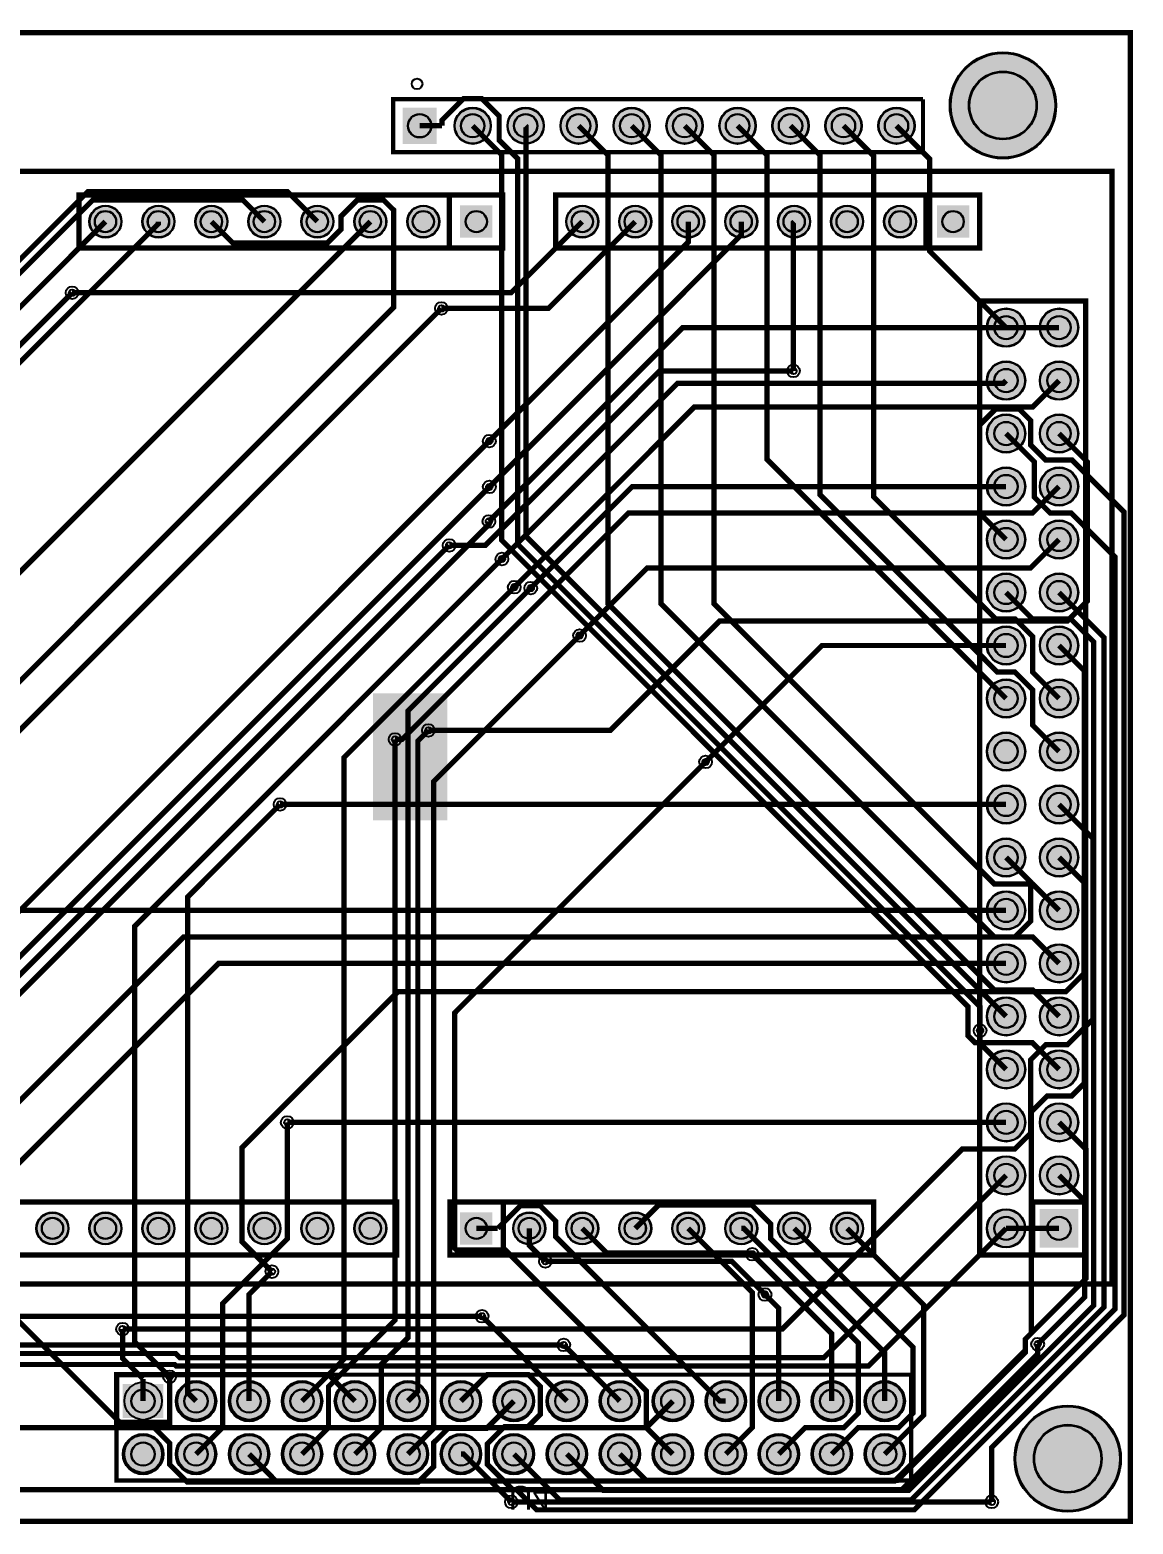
# Model space of a CAD drawing. Header units: millimetres. Extents: x 0 to 106, y 0 to 71.
# Drawn here: x 53.4 to 106.3, y -0.1 to 71.5 of the extents above; entities that cross this region are included whole.
import ezdxf

# ---------------------------------------------------------------- set-up
doc = ezdxf.new("R2010")
doc.units = ezdxf.units.MM
for name, color, linetype, true_color in [('BoardOutLine', 7, 'Continuous', 0xff00ff), ('BottomLayer', 7, 'Continuous', 0x0000ff), ('BottomSilkLayer', 7, 'Continuous', 0x66cc33), ('BottomSolderMaskLayer', 7, 'Continuous', 0xaa00ff), ('Hole', 7, 'Continuous', 0x222222), ('Multi-Layer', 7, 'Continuous', 0xc0c0c0), ('TopLayer', 7, 'Continuous', 0xff0000), ('TopSilkLayer', 7, 'Continuous', 0xffcc00), ('TopSolderMaskLayer', 7, 'Continuous', 0x800080)]:
    doc.layers.add(name, color=color, linetype=linetype, true_color=true_color)
doc.styles.get("Standard").update_dxf_attribs({"font": 'arial.ttf'})

msp = doc.modelspace()

# ---------------------------------------------------------------- hatches: boundary and pattern name
at = {"layer": 'BottomSolderMaskLayer'}
for points in [[(97.471, 67.88, 1), (102.572, 67.88, 1)], [(71.247, 67.779), (72.873, 67.779), (72.873, 66.028), (71.247, 66.028)], [(73.724, 66.904, 1), (75.475, 66.904, 1)], [(76.265, 66.904, 1), (78.015, 66.904, 1)], [(78.805, 66.904, 1), (80.555, 66.904, 1)], [(81.345, 66.904, 1), (83.095, 66.904, 1)], [(83.885, 66.904, 1), (85.635, 66.904, 1)], [(86.425, 66.904, 1), (88.175, 66.904, 1)], [(88.965, 66.904, 1), (90.715, 66.904, 1)], [(91.505, 66.904, 1), (93.255, 66.904, 1)], [(94.045, 66.904, 1), (95.795, 66.904, 1)], [(56.218, 62.31, 1), (57.769, 62.31, 1)], [(58.758, 62.31, 1), (60.309, 62.31, 1)], [(61.298, 62.31, 1), (62.849, 62.31, 1)], [(63.838, 62.31, 1), (65.389, 62.31, 1)], [(66.378, 62.31, 1), (67.929, 62.31, 1)], [(68.918, 62.31, 1), (70.469, 62.31, 1)], [(71.458, 62.31, 1), (73.009, 62.31, 1)], [(75.549, 61.534), (73.999, 61.534), (73.999, 63.085), (75.549, 63.085)], [(79.078, 62.31, 1), (80.629, 62.31, 1)], [(81.619, 62.31, 1), (83.169, 62.31, 1)], [(84.159, 62.31, 1), (85.709, 62.31, 1)], [(86.699, 62.31, 1), (88.249, 62.31, 1)], [(89.239, 62.31, 1), (90.789, 62.31, 1)], [(91.779, 62.31, 1), (93.329, 62.31, 1)], [(94.319, 62.31, 1), (95.869, 62.31, 1)], [(98.409, 61.534), (96.859, 61.534), (96.859, 63.085), (98.409, 63.085)], [(99.249, 57.23, 1), (101.099, 57.23, 1)], [(101.789, 57.23, 1), (103.639, 57.23, 1)], [(99.249, 54.69, 1), (101.099, 54.69, 1)], [(101.789, 54.69, 1), (103.639, 54.69, 1)], [(99.249, 52.15, 1), (101.099, 52.15, 1)], [(101.789, 52.15, 1), (103.639, 52.15, 1)], [(99.249, 49.61, 1), (101.099, 49.61, 1)], [(101.789, 49.61, 1), (103.639, 49.61, 1)], [(99.249, 47.07, 1), (101.099, 47.07, 1)], [(101.789, 47.07, 1), (103.639, 47.07, 1)], [(99.249, 44.53, 1), (101.099, 44.53, 1)], [(101.789, 44.53, 1), (103.639, 44.53, 1)], [(99.249, 41.99, 1), (101.099, 41.99, 1)], [(101.789, 41.99, 1), (103.639, 41.99, 1)], [(99.249, 39.45, 1), (101.099, 39.45, 1)], [(101.789, 39.45, 1), (103.639, 39.45, 1)], [(99.249, 36.91, 1), (101.099, 36.91, 1)], [(101.789, 36.91, 1), (103.639, 36.91, 1)], [(99.249, 34.37, 1), (101.099, 34.37, 1)], [(101.789, 34.37, 1), (103.639, 34.37, 1)], [(99.249, 31.83, 1), (101.099, 31.83, 1)], [(101.789, 31.83, 1), (103.639, 31.83, 1)], [(99.249, 29.29, 1), (101.099, 29.29, 1)], [(101.789, 29.29, 1), (103.639, 29.29, 1)], [(99.249, 26.75, 1), (101.099, 26.75, 1)], [(101.789, 26.75, 1), (103.639, 26.75, 1)], [(99.249, 24.21, 1), (101.099, 24.21, 1)], [(101.789, 24.21, 1), (103.639, 24.21, 1)], [(99.249, 21.67, 1), (101.099, 21.67, 1)], [(101.789, 21.67, 1), (103.639, 21.67, 1)], [(99.249, 19.13, 1), (101.099, 19.13, 1)], [(101.789, 19.13, 1), (103.639, 19.13, 1)], [(99.249, 16.59, 1), (101.099, 16.59, 1)], [(101.789, 16.59, 1), (103.639, 16.59, 1)], [(53.678, 14.05, 1), (55.229, 14.05, 1)], [(56.218, 14.05, 1), (57.769, 14.05, 1)], [(58.758, 14.05, 1), (60.309, 14.05, 1)], [(61.298, 14.05, 1), (62.849, 14.05, 1)], [(63.838, 14.05, 1), (65.389, 14.05, 1)], [(66.378, 14.05, 1), (67.929, 14.05, 1)], [(68.918, 14.05, 1), (70.469, 14.05, 1)], [(73.999, 14.825), (75.549, 14.825), (75.549, 13.274), (73.999, 13.274)], [(76.538, 14.05, 1), (78.089, 14.05, 1)], [(79.078, 14.05, 1), (80.629, 14.05, 1)], [(81.619, 14.05, 1), (83.169, 14.05, 1)], [(84.159, 14.05, 1), (85.709, 14.05, 1)], [(86.699, 14.05, 1), (88.249, 14.05, 1)], [(89.239, 14.05, 1), (90.789, 14.05, 1)], [(91.779, 14.05, 1), (93.329, 14.05, 1)], [(99.249, 14.05, 1), (101.099, 14.05, 1)], [(101.789, 13.124), (101.789, 14.975), (103.639, 14.975), (103.639, 13.124)], [(57.822, 4.956), (59.773, 4.956), (59.773, 6.582), (57.822, 6.582)], [(60.362, 5.769, 1), (62.313, 5.769, 1)], [(62.902, 5.769, 1), (64.853, 5.769, 1)], [(65.442, 5.769, 1), (67.393, 5.769, 1)], [(67.982, 5.769, 1), (69.933, 5.769, 1)], [(70.522, 5.769, 1), (72.473, 5.769, 1)], [(73.062, 5.769, 1), (75.013, 5.769, 1)], [(75.602, 5.769, 1), (77.553, 5.769, 1)], [(78.142, 5.769, 1), (80.093, 5.769, 1)], [(80.682, 5.769, 1), (82.633, 5.769, 1)], [(83.222, 5.769, 1), (85.173, 5.769, 1)], [(85.762, 5.769, 1), (87.713, 5.769, 1)], [(88.302, 5.769, 1), (90.253, 5.769, 1)], [(90.842, 5.769, 1), (92.793, 5.769, 1)], [(93.382, 5.769, 1), (95.333, 5.769, 1)], [(100.581, 3.008, 1), (105.682, 3.008, 1)], [(57.822, 3.229, 1), (59.773, 3.229, 1)], [(60.362, 3.229, 1), (62.313, 3.229, 1)], [(62.902, 3.229, 1), (64.853, 3.229, 1)], [(65.442, 3.229, 1), (67.393, 3.229, 1)], [(67.982, 3.229, 1), (69.933, 3.229, 1)], [(70.522, 3.229, 1), (72.473, 3.229, 1)], [(73.062, 3.229, 1), (75.013, 3.229, 1)], [(75.602, 3.229, 1), (77.553, 3.229, 1)], [(78.142, 3.229, 1), (80.093, 3.229, 1)], [(80.682, 3.229, 1), (82.633, 3.229, 1)], [(83.222, 3.229, 1), (85.173, 3.229, 1)], [(85.762, 3.229, 1), (87.713, 3.229, 1)], [(88.302, 3.229, 1), (90.253, 3.229, 1)], [(90.842, 3.229, 1), (92.793, 3.229, 1)], [(93.382, 3.229, 1), (95.333, 3.229, 1)]]:
    msp.add_hatch(color=256, dxfattribs=at).paths.add_polyline_path(points)
at = {"layer": 'Multi-Layer'}
for points in [[(71.273, 67.754), (72.847, 67.754), (72.847, 66.054), (71.273, 66.054)], [(73.75, 66.904, 1), (75.45, 66.904, 1)], [(76.29, 66.904, 1), (77.99, 66.904, 1)], [(78.83, 66.904, 1), (80.53, 66.904, 1)], [(81.37, 66.904, 1), (83.07, 66.904, 1)], [(83.91, 66.904, 1), (85.61, 66.904, 1)], [(86.45, 66.904, 1), (88.15, 66.904, 1)], [(88.99, 66.904, 1), (90.69, 66.904, 1)], [(91.53, 66.904, 1), (93.23, 66.904, 1)], [(94.07, 66.904, 1), (95.77, 66.904, 1)], [(56.244, 62.31, 1), (57.744, 62.31, 1)], [(58.784, 62.31, 1), (60.284, 62.31, 1)], [(61.324, 62.31, 1), (62.824, 62.31, 1)], [(63.864, 62.31, 1), (65.364, 62.31, 1)], [(66.404, 62.31, 1), (67.904, 62.31, 1)], [(68.944, 62.31, 1), (70.444, 62.31, 1)], [(71.484, 62.31, 1), (72.984, 62.31, 1)], [(75.524, 61.56), (74.024, 61.56), (74.024, 63.06), (75.524, 63.06)], [(79.104, 62.31, 1), (80.604, 62.31, 1)], [(81.644, 62.31, 1), (83.144, 62.31, 1)], [(84.184, 62.31, 1), (85.684, 62.31, 1)], [(86.724, 62.31, 1), (88.224, 62.31, 1)], [(89.264, 62.31, 1), (90.764, 62.31, 1)], [(91.804, 62.31, 1), (93.304, 62.31, 1)], [(94.344, 62.31, 1), (95.844, 62.31, 1)], [(98.384, 61.56), (96.884, 61.56), (96.884, 63.06), (98.384, 63.06)], [(99.274, 57.23, 1), (101.074, 57.23, 1)], [(101.814, 57.23, 1), (103.614, 57.23, 1)], [(99.274, 54.69, 1), (101.074, 54.69, 1)], [(101.814, 54.69, 1), (103.614, 54.69, 1)], [(99.274, 52.15, 1), (101.074, 52.15, 1)], [(101.814, 52.15, 1), (103.614, 52.15, 1)], [(99.274, 49.61, 1), (101.074, 49.61, 1)], [(101.814, 49.61, 1), (103.614, 49.61, 1)], [(99.274, 47.07, 1), (101.074, 47.07, 1)], [(101.814, 47.07, 1), (103.614, 47.07, 1)], [(99.274, 44.53, 1), (101.074, 44.53, 1)], [(101.814, 44.53, 1), (103.614, 44.53, 1)], [(99.274, 41.99, 1), (101.074, 41.99, 1)], [(101.814, 41.99, 1), (103.614, 41.99, 1)], [(99.274, 39.45, 1), (101.074, 39.45, 1)], [(101.814, 39.45, 1), (103.614, 39.45, 1)], [(99.274, 36.91, 1), (101.074, 36.91, 1)], [(101.814, 36.91, 1), (103.614, 36.91, 1)], [(99.274, 34.37, 1), (101.074, 34.37, 1)], [(101.814, 34.37, 1), (103.614, 34.37, 1)], [(99.274, 31.83, 1), (101.074, 31.83, 1)], [(101.814, 31.83, 1), (103.614, 31.83, 1)], [(99.274, 29.29, 1), (101.074, 29.29, 1)], [(101.814, 29.29, 1), (103.614, 29.29, 1)], [(99.274, 26.75, 1), (101.074, 26.75, 1)], [(101.814, 26.75, 1), (103.614, 26.75, 1)], [(99.274, 24.21, 1), (101.074, 24.21, 1)], [(101.814, 24.21, 1), (103.614, 24.21, 1)], [(99.274, 21.67, 1), (101.074, 21.67, 1)], [(101.814, 21.67, 1), (103.614, 21.67, 1)], [(99.274, 19.13, 1), (101.074, 19.13, 1)], [(101.814, 19.13, 1), (103.614, 19.13, 1)], [(99.274, 16.59, 1), (101.074, 16.59, 1)], [(101.814, 16.59, 1), (103.614, 16.59, 1)], [(53.704, 14.05, 1), (55.204, 14.05, 1)], [(56.244, 14.05, 1), (57.744, 14.05, 1)], [(58.784, 14.05, 1), (60.284, 14.05, 1)], [(61.324, 14.05, 1), (62.824, 14.05, 1)], [(63.864, 14.05, 1), (65.364, 14.05, 1)], [(66.404, 14.05, 1), (67.904, 14.05, 1)], [(68.944, 14.05, 1), (70.444, 14.05, 1)], [(74.024, 14.8), (75.524, 14.8), (75.524, 13.3), (74.024, 13.3)], [(76.564, 14.05, 1), (78.064, 14.05, 1)], [(79.104, 14.05, 1), (80.604, 14.05, 1)], [(81.644, 14.05, 1), (83.144, 14.05, 1)], [(84.184, 14.05, 1), (85.684, 14.05, 1)], [(86.724, 14.05, 1), (88.224, 14.05, 1)], [(89.264, 14.05, 1), (90.764, 14.05, 1)], [(91.804, 14.05, 1), (93.304, 14.05, 1)], [(99.274, 14.05, 1), (101.074, 14.05, 1)], [(101.814, 13.15), (101.814, 14.95), (103.614, 14.95), (103.614, 13.15)], [(57.847, 4.982), (59.747, 4.982), (59.747, 6.557), (57.847, 6.557)], [(60.387, 5.769, 1), (62.287, 5.769, 1)], [(62.927, 5.769, 1), (64.827, 5.769, 1)], [(65.467, 5.769, 1), (67.367, 5.769, 1)], [(68.007, 5.769, 1), (69.907, 5.769, 1)], [(70.547, 5.769, 1), (72.447, 5.769, 1)], [(73.087, 5.769, 1), (74.987, 5.769, 1)], [(75.627, 5.769, 1), (77.527, 5.769, 1)], [(78.167, 5.769, 1), (80.067, 5.769, 1)], [(80.707, 5.769, 1), (82.607, 5.769, 1)], [(83.247, 5.769, 1), (85.147, 5.769, 1)], [(85.787, 5.769, 1), (87.687, 5.769, 1)], [(88.327, 5.769, 1), (90.227, 5.769, 1)], [(90.867, 5.769, 1), (92.767, 5.769, 1)], [(93.407, 5.769, 1), (95.307, 5.769, 1)], [(57.847, 3.229, 1), (59.747, 3.229, 1)], [(60.387, 3.229, 1), (62.287, 3.229, 1)], [(62.927, 3.229, 1), (64.827, 3.229, 1)], [(65.467, 3.229, 1), (67.367, 3.229, 1)], [(68.007, 3.229, 1), (69.907, 3.229, 1)], [(70.547, 3.229, 1), (72.447, 3.229, 1)], [(73.087, 3.229, 1), (74.987, 3.229, 1)], [(75.627, 3.229, 1), (77.527, 3.229, 1)], [(78.167, 3.229, 1), (80.067, 3.229, 1)], [(80.707, 3.229, 1), (82.607, 3.229, 1)], [(83.247, 3.229, 1), (85.147, 3.229, 1)], [(85.787, 3.229, 1), (87.687, 3.229, 1)], [(88.327, 3.229, 1), (90.227, 3.229, 1)], [(90.867, 3.229, 1), (92.767, 3.229, 1)], [(93.407, 3.229, 1), (95.307, 3.229, 1)]]:
    msp.add_hatch(color=256, dxfattribs=at).paths.add_polyline_path(points)
at = {"layer": 'TopSilkLayer'}
msp.add_hatch(color=256, dxfattribs=at).paths.add_polyline_path([(69.821, 39.704), (73.377, 39.704), (73.377, 33.608), (69.821, 33.608), (69.821, 39.704)])
at = {"layer": 'TopSolderMaskLayer'}
for points in [[(97.471, 67.88, 1), (102.572, 67.88, 1)], [(71.247, 67.779), (72.873, 67.779), (72.873, 66.028), (71.247, 66.028)], [(73.724, 66.904, 1), (75.475, 66.904, 1)], [(76.265, 66.904, 1), (78.015, 66.904, 1)], [(78.805, 66.904, 1), (80.555, 66.904, 1)], [(81.345, 66.904, 1), (83.095, 66.904, 1)], [(83.885, 66.904, 1), (85.635, 66.904, 1)], [(86.425, 66.904, 1), (88.175, 66.904, 1)], [(88.965, 66.904, 1), (90.715, 66.904, 1)], [(91.505, 66.904, 1), (93.255, 66.904, 1)], [(94.045, 66.904, 1), (95.795, 66.904, 1)], [(56.218, 62.31, 1), (57.769, 62.31, 1)], [(58.758, 62.31, 1), (60.309, 62.31, 1)], [(61.298, 62.31, 1), (62.849, 62.31, 1)], [(63.838, 62.31, 1), (65.389, 62.31, 1)], [(66.378, 62.31, 1), (67.929, 62.31, 1)], [(68.918, 62.31, 1), (70.469, 62.31, 1)], [(71.458, 62.31, 1), (73.009, 62.31, 1)], [(75.549, 61.534), (73.999, 61.534), (73.999, 63.085), (75.549, 63.085)], [(79.078, 62.31, 1), (80.629, 62.31, 1)], [(81.619, 62.31, 1), (83.169, 62.31, 1)], [(84.159, 62.31, 1), (85.709, 62.31, 1)], [(86.699, 62.31, 1), (88.249, 62.31, 1)], [(89.239, 62.31, 1), (90.789, 62.31, 1)], [(91.779, 62.31, 1), (93.329, 62.31, 1)], [(94.319, 62.31, 1), (95.869, 62.31, 1)], [(98.409, 61.534), (96.859, 61.534), (96.859, 63.085), (98.409, 63.085)], [(99.249, 57.23, 1), (101.099, 57.23, 1)], [(101.789, 57.23, 1), (103.639, 57.23, 1)], [(99.249, 54.69, 1), (101.099, 54.69, 1)], [(101.789, 54.69, 1), (103.639, 54.69, 1)], [(99.249, 52.15, 1), (101.099, 52.15, 1)], [(101.789, 52.15, 1), (103.639, 52.15, 1)], [(99.249, 49.61, 1), (101.099, 49.61, 1)], [(101.789, 49.61, 1), (103.639, 49.61, 1)], [(99.249, 47.07, 1), (101.099, 47.07, 1)], [(101.789, 47.07, 1), (103.639, 47.07, 1)], [(99.249, 44.53, 1), (101.099, 44.53, 1)], [(101.789, 44.53, 1), (103.639, 44.53, 1)], [(99.249, 41.99, 1), (101.099, 41.99, 1)], [(101.789, 41.99, 1), (103.639, 41.99, 1)], [(99.249, 39.45, 1), (101.099, 39.45, 1)], [(101.789, 39.45, 1), (103.639, 39.45, 1)], [(99.249, 36.91, 1), (101.099, 36.91, 1)], [(101.789, 36.91, 1), (103.639, 36.91, 1)], [(99.249, 34.37, 1), (101.099, 34.37, 1)], [(101.789, 34.37, 1), (103.639, 34.37, 1)], [(99.249, 31.83, 1), (101.099, 31.83, 1)], [(101.789, 31.83, 1), (103.639, 31.83, 1)], [(99.249, 29.29, 1), (101.099, 29.29, 1)], [(101.789, 29.29, 1), (103.639, 29.29, 1)], [(99.249, 26.75, 1), (101.099, 26.75, 1)], [(101.789, 26.75, 1), (103.639, 26.75, 1)], [(99.249, 24.21, 1), (101.099, 24.21, 1)], [(101.789, 24.21, 1), (103.639, 24.21, 1)], [(99.249, 21.67, 1), (101.099, 21.67, 1)], [(101.789, 21.67, 1), (103.639, 21.67, 1)], [(99.249, 19.13, 1), (101.099, 19.13, 1)], [(101.789, 19.13, 1), (103.639, 19.13, 1)], [(99.249, 16.59, 1), (101.099, 16.59, 1)], [(101.789, 16.59, 1), (103.639, 16.59, 1)], [(53.678, 14.05, 1), (55.229, 14.05, 1)], [(56.218, 14.05, 1), (57.769, 14.05, 1)], [(58.758, 14.05, 1), (60.309, 14.05, 1)], [(61.298, 14.05, 1), (62.849, 14.05, 1)], [(63.838, 14.05, 1), (65.389, 14.05, 1)], [(66.378, 14.05, 1), (67.929, 14.05, 1)], [(68.918, 14.05, 1), (70.469, 14.05, 1)], [(73.999, 14.825), (75.549, 14.825), (75.549, 13.274), (73.999, 13.274)], [(76.538, 14.05, 1), (78.089, 14.05, 1)], [(79.078, 14.05, 1), (80.629, 14.05, 1)], [(81.619, 14.05, 1), (83.169, 14.05, 1)], [(84.159, 14.05, 1), (85.709, 14.05, 1)], [(86.699, 14.05, 1), (88.249, 14.05, 1)], [(89.239, 14.05, 1), (90.789, 14.05, 1)], [(91.779, 14.05, 1), (93.329, 14.05, 1)], [(99.249, 14.05, 1), (101.099, 14.05, 1)], [(101.789, 13.124), (101.789, 14.975), (103.639, 14.975), (103.639, 13.124)], [(57.822, 4.956), (59.773, 4.956), (59.773, 6.582), (57.822, 6.582)], [(60.362, 5.769, 1), (62.313, 5.769, 1)], [(62.902, 5.769, 1), (64.853, 5.769, 1)], [(65.442, 5.769, 1), (67.393, 5.769, 1)], [(67.982, 5.769, 1), (69.933, 5.769, 1)], [(70.522, 5.769, 1), (72.473, 5.769, 1)], [(73.062, 5.769, 1), (75.013, 5.769, 1)], [(75.602, 5.769, 1), (77.553, 5.769, 1)], [(78.142, 5.769, 1), (80.093, 5.769, 1)], [(80.682, 5.769, 1), (82.633, 5.769, 1)], [(83.222, 5.769, 1), (85.173, 5.769, 1)], [(85.762, 5.769, 1), (87.713, 5.769, 1)], [(88.302, 5.769, 1), (90.253, 5.769, 1)], [(90.842, 5.769, 1), (92.793, 5.769, 1)], [(93.382, 5.769, 1), (95.333, 5.769, 1)], [(100.581, 3.008, 1), (105.682, 3.008, 1)], [(57.822, 3.229, 1), (59.773, 3.229, 1)], [(60.362, 3.229, 1), (62.313, 3.229, 1)], [(62.902, 3.229, 1), (64.853, 3.229, 1)], [(65.442, 3.229, 1), (67.393, 3.229, 1)], [(67.982, 3.229, 1), (69.933, 3.229, 1)], [(70.522, 3.229, 1), (72.473, 3.229, 1)], [(73.062, 3.229, 1), (75.013, 3.229, 1)], [(75.602, 3.229, 1), (77.553, 3.229, 1)], [(78.142, 3.229, 1), (80.093, 3.229, 1)], [(80.682, 3.229, 1), (82.633, 3.229, 1)], [(83.222, 3.229, 1), (85.173, 3.229, 1)], [(85.762, 3.229, 1), (87.713, 3.229, 1)], [(88.302, 3.229, 1), (90.253, 3.229, 1)], [(90.842, 3.229, 1), (92.793, 3.229, 1)], [(93.382, 3.229, 1), (95.333, 3.229, 1)]]:
    msp.add_hatch(color=256, dxfattribs=at).paths.add_polyline_path(points)

# ---------------------------------------------------------------- linework, layer by layer
at = {"layer": 'BoardOutLine', "const_width": 0.254}
msp.add_lwpolyline([(106.139, 0), (-0.061, 0), (-0.061, 71.365), (106.139, 71.365), (106.139, 0)], close=True, dxfattribs=at)
at = {"layer": 'BottomLayer', "const_width": 0.254}
for points in [[(98.929, 23.533), (98.929, 24.675), (76.752, 46.852), (76.752, 65.328), (75.87, 66.211), (75.87, 67.371), (75.041, 68.199), (74.155, 68.199), (73.126, 67.17), (73.126, 66.904)], [(72.06, 66.904), (73.126, 66.904)], [(74.6, 66.904), (75.989, 65.515), (75.989, 47.038), (98.343, 24.684), (98.343, 23.291), (98.686, 22.947), (101.436, 22.947), (102.714, 21.67)], [(100.174, 24.21), (77.16, 47.223), (77.16, 66.883), (77.14, 66.904)], [(102.714, 24.21), (101.444, 25.48), (99.606, 25.48), (81.089, 43.996), (81.089, 65.495), (79.68, 66.904)], [(102.714, 26.75), (101.444, 28.02), (99.606, 28.02), (83.629, 43.996), (83.629, 65.495), (82.22, 66.904)], [(102.714, 29.29), (101.444, 30.56), (99.606, 30.56), (86.169, 43.996), (86.169, 65.495), (84.76, 66.904)], [(100.174, 39.45), (88.709, 50.915), (88.709, 65.495), (87.3, 66.904)], [(102.714, 36.91), (101.444, 38.18), (101.444, 39.871), (100.595, 40.72), (99.751, 40.72), (91.249, 49.222), (91.249, 65.495), (89.84, 66.904)], [(92.38, 66.904), (93.824, 65.46), (93.824, 49.116), (99.679, 43.261), (100.61, 43.261), (101.444, 42.427), (101.444, 40.72), (102.714, 39.45)], [(100.174, 57.23), (96.508, 60.896), (96.508, 65.316), (94.92, 66.904)], [(67.154, 62.31), (65.715, 63.749), (56.15, 63.749), (18.056, 25.654), (18.056, 2.583), (18.762, 1.877), (23.053, 1.877), (24.406, 3.229)], [(64.614, 62.31), (63.583, 63.341), (56.382, 63.341), (20.596, 27.555), (20.596, 4.499), (19.326, 3.229)], [(62.074, 62.31), (63.105, 61.279), (67.63, 61.279), (68.28, 61.929), (68.28, 62.553), (69.068, 63.341), (70.332, 63.341), (70.806, 62.868), (70.806, 58.194), (36.813, 24.201), (36.813, 11.782), (35.04, 10.009), (35.04, 9.114)], [(56.994, 62.31), (23.136, 28.452), (23.136, 4.499), (21.866, 3.229)], [(26.946, 3.229), (28.255, 4.538), (28.255, 8.081), (31.594, 11.42), (31.594, 34.266), (59.534, 62.206), (59.534, 62.31)], [(69.694, 62.31), (34.081, 26.697), (34.081, 9.565), (30.795, 6.279), (30.795, 4.539), (29.486, 3.229)], [(90.014, 62.31), (89.979, 62.275), (89.979, 55.152)], [(29.486, 5.769), (29.486, 5.081), (28.216, 3.811), (28.216, 2.5), (27.712, 1.996), (26.368, 1.996), (25.676, 2.688), (25.676, 6.554), (26.547, 7.425), (26.547, 30.047), (55.397, 58.898)], [(32.026, 5.769), (32.618, 5.769), (39.214, 12.365), (39.214, 24.259), (73.102, 58.147)], [(100.174, 47.07), (98.904, 48.34), (98.904, 52.558), (99.677, 53.331), (100.798, 53.331), (101.355, 52.774), (101.355, 51.6), (102.075, 50.88), (103.336, 50.88), (105.832, 48.384), (105.832, 9.897), (99.489, 3.554), (99.489, 0.94)], [(34.566, 5.769), (41.754, 12.958), (41.754, 18.146), (75.398, 51.79)], [(100.174, 52.15), (101.533, 50.791), (101.533, 49.096), (102.289, 48.34), (103.293, 48.34), (105.395, 46.237), (105.395, 10.181), (95.772, 0.558), (77.669, 0.558), (76.701, 1.526), (76.514, 1.526), (75.307, 2.732), (75.307, 3.723), (76.123, 4.538), (77.249, 4.538), (77.847, 5.137), (77.847, 6.463), (77.268, 7.042), (75.31, 7.042), (74.037, 5.769)], [(37.106, 5.769), (44.294, 12.958), (44.294, 18.485), (75.399, 49.59)], [(75.379, 47.935), (75.379, 47.797), (50.135, 22.552), (50.135, 13.718), (42.186, 5.769)], [(73.474, 46.79), (49.625, 22.941), (49.625, 13.785), (43.415, 7.576), (41.452, 7.576), (39.646, 5.769)], [(60.068, 6.939), (58.399, 8.607), (58.399, 28.535), (76.001, 46.137)], [(66.417, 5.769), (68.424, 7.776), (68.424, 36.615), (76.595, 44.786)], [(68.957, 3.229), (70.227, 4.499), (70.227, 7.536), (71.499, 8.808), (71.499, 38.856), (77.384, 44.741)], [(102.714, 44.53), (104.863, 42.381), (104.863, 10.267), (95.63, 1.034), (78.772, 1.034), (76.577, 3.229)], [(100.174, 44.53), (101.444, 43.26), (103.277, 43.26), (104.376, 42.161), (104.376, 10.358), (95.503, 1.485), (80.862, 1.485), (79.117, 3.229)], [(71.497, 3.229), (72.728, 4.46), (72.728, 35.471), (79.725, 42.467)], [(102.714, 41.99), (103.932, 40.772), (103.932, 21.007), (103.324, 20.399), (102.151, 20.399), (101.38, 19.628), (101.38, 9.019), (101.103, 8.742), (101.103, 8.115), (94.958, 1.97), (82.916, 1.97), (81.657, 3.229)], [(71.497, 5.769), (71.97, 6.242), (71.97, 37.411), (72.479, 37.921)], [(66.417, 3.229), (67.687, 4.499), (67.687, 6.463), (70.878, 9.653), (70.878, 37.486)], [(84.197, 3.229), (82.927, 4.499), (82.927, 6.25), (76.159, 13.019), (73.817, 13.019), (73.743, 13.093), (73.743, 24.384), (85.767, 36.407)], [(61.337, 5.769), (60.938, 6.169), (60.938, 29.941), (65.367, 34.37)], [(50.733, 18.832), (50.733, 11.699), (57.789, 4.643), (59.178, 4.643), (60.067, 3.754), (60.067, 2.733), (60.909, 1.892), (71.998, 1.892), (72.728, 2.622), (72.728, 3.772), (73.417, 4.46), (75.268, 4.46), (76.577, 5.769)], [(61.337, 3.229), (62.607, 4.499), (62.607, 10.444), (65.712, 13.549), (65.712, 19.13)], [(102.714, 16.59), (103.944, 15.36), (103.944, 10.754), (101.689, 8.499)], [(86.737, 5.769), (86.458, 5.769), (78.584, 13.644), (78.584, 14.392), (77.841, 15.135), (76.888, 15.135), (75.803, 14.05)], [(82.394, 14.05), (83.513, 15.169), (87.986, 15.169), (88.888, 14.266), (88.888, 13.559), (94.357, 8.09), (94.357, 5.769)], [(74.774, 14.05), (75.803, 14.05)], [(77.314, 14.05), (77.314, 13.239), (78.086, 12.467)], [(86.737, 3.229), (88.007, 4.499), (88.007, 10.976), (84.934, 14.05)], [(89.277, 3.229), (90.547, 4.499), (92.4, 4.499), (93.087, 5.187), (93.087, 8.556), (87.594, 14.05), (87.474, 14.05)], [(91.817, 3.229), (93.087, 4.499), (95.017, 4.499), (95.717, 5.2), (95.717, 8.346), (90.014, 14.05)], [(92.554, 14.05), (96.223, 10.381), (96.223, 5.095), (94.357, 3.229)], [(91.817, 5.769), (91.817, 8.998), (88.004, 12.812)], [(63.877, 5.769), (63.877, 10.88), (64.973, 11.976)], [(89.277, 5.769), (89.277, 10.219), (88.617, 10.879)], [(58.797, 6.836), (57.813, 7.82), (57.813, 9.221)], [(79.117, 5.769), (75.048, 9.839)], [(81.657, 5.769), (78.965, 8.461)], [(58.797, 5.769), (58.797, 6.836)], [(76.458, 0.94), (74.168, 3.229), (74.037, 3.229)]]:
    msp.add_lwpolyline(points, dxfattribs=at)
at = {"layer": 'BottomSilkLayer'}
for points, const_width in [([(57.527, 4.753), (60.067, 4.753), (60.067, 7.039), (57.527, 7.039), (57.527, 4.753)], 0.254), ([(57.527, 1.959), (57.527, 7.039), (95.627, 7.039), (95.627, 1.959), (57.527, 1.959)], 0.203)]:
    msp.add_lwpolyline(points, close=True, dxfattribs=dict(at, const_width=const_width))
at = {"layer": 'BottomSolderMaskLayer'}
for centre, radius in [((100.022, 67.88), 2.551), ((100.021, 67.88), 1.633), ((72.06, 66.904), 0.568), ((74.6, 66.904), 0.875), ((74.6, 66.904), 0.566), ((77.14, 66.904), 0.875), ((77.14, 66.904), 0.566), ((79.68, 66.904), 0.875), ((79.68, 66.904), 0.566), ((82.22, 66.904), 0.875), ((82.22, 66.904), 0.566), ((84.76, 66.904), 0.875), ((84.76, 66.904), 0.566), ((87.3, 66.904), 0.875), ((87.3, 66.904), 0.566), ((89.84, 66.904), 0.875), ((89.84, 66.904), 0.566), ((92.38, 66.904), 0.875), ((92.38, 66.904), 0.566), ((94.92, 66.904), 0.875), ((94.92, 66.904), 0.566), ((56.994, 62.31), 0.775), ((59.534, 62.31), 0.775), ((62.074, 62.31), 0.775), ((64.614, 62.31), 0.775), ((67.154, 62.31), 0.775), ((69.694, 62.31), 0.775), ((72.234, 62.31), 0.775), ((79.854, 62.31), 0.775), ((82.394, 62.31), 0.775), ((84.934, 62.31), 0.775), ((87.474, 62.31), 0.775), ((90.014, 62.31), 0.775), ((92.554, 62.31), 0.775), ((95.094, 62.31), 0.775), ((56.994, 62.31), 0.517), ((59.534, 62.31), 0.517), ((62.074, 62.31), 0.517), ((64.614, 62.31), 0.517), ((67.154, 62.31), 0.517), ((69.694, 62.31), 0.517), ((72.234, 62.31), 0.517), ((74.774, 62.31), 0.517), ((79.854, 62.31), 0.517), ((82.394, 62.31), 0.517), ((84.934, 62.31), 0.517), ((87.474, 62.31), 0.517), ((90.014, 62.31), 0.517), ((92.554, 62.31), 0.517), ((95.094, 62.31), 0.517), ((97.634, 62.31), 0.517), ((100.174, 57.23), 0.925), ((102.714, 57.23), 0.925), ((100.174, 57.23), 0.566), ((102.714, 57.23), 0.566), ((100.174, 54.69), 0.925), ((100.174, 54.69), 0.566), ((102.714, 54.69), 0.925), ((102.714, 54.69), 0.566), ((100.174, 52.15), 0.925), ((102.714, 52.15), 0.925), ((100.174, 52.15), 0.566), ((102.714, 52.15), 0.566), ((100.174, 49.61), 0.925), ((100.174, 49.61), 0.566), ((102.714, 49.61), 0.925), ((102.714, 49.61), 0.566), ((100.174, 47.07), 0.925), ((102.714, 47.07), 0.925), ((100.174, 47.07), 0.566), ((102.714, 47.07), 0.566), ((100.174, 44.53), 0.925), ((102.714, 44.53), 0.925), ((100.174, 44.53), 0.566), ((102.714, 44.53), 0.566), ((100.174, 41.99), 0.925), ((100.174, 41.99), 0.566), ((102.714, 41.99), 0.925), ((102.714, 41.99), 0.566), ((100.174, 39.45), 0.925), ((102.714, 39.45), 0.925), ((100.174, 39.45), 0.566), ((102.714, 39.45), 0.566), ((100.174, 36.91), 0.925), ((100.174, 36.91), 0.566), ((102.714, 36.91), 0.925), ((102.714, 36.91), 0.566), ((100.174, 34.37), 0.925), ((102.714, 34.37), 0.925), ((100.174, 34.37), 0.566), ((102.714, 34.37), 0.566), ((100.174, 31.83), 0.925), ((100.174, 31.83), 0.566), ((102.714, 31.83), 0.925), ((102.714, 31.83), 0.566), ((100.174, 29.29), 0.925), ((102.714, 29.29), 0.925), ((100.174, 29.29), 0.566), ((102.714, 29.29), 0.566), ((100.174, 26.75), 0.925), ((100.174, 26.75), 0.566), ((102.714, 26.75), 0.925), ((102.714, 26.75), 0.566), ((100.174, 24.21), 0.925), ((102.714, 24.21), 0.925), ((100.174, 24.21), 0.566), ((102.714, 24.21), 0.566), ((100.174, 21.67), 0.925), ((100.174, 21.67), 0.566), ((102.714, 21.67), 0.925), ((102.714, 21.67), 0.566), ((100.174, 19.13), 0.925), ((100.174, 19.13), 0.566), ((102.714, 19.13), 0.925), ((102.714, 19.13), 0.566), ((100.174, 16.59), 0.925), ((102.714, 16.59), 0.925), ((100.174, 16.59), 0.566), ((102.714, 16.59), 0.566), ((54.454, 14.05), 0.775), ((54.454, 14.05), 0.517), ((56.994, 14.05), 0.775), ((56.994, 14.05), 0.517), ((59.534, 14.05), 0.775), ((59.534, 14.05), 0.517), ((62.074, 14.05), 0.775), ((62.074, 14.05), 0.517), ((64.614, 14.05), 0.775), ((64.614, 14.05), 0.517), ((67.154, 14.05), 0.775), ((67.154, 14.05), 0.517), ((69.694, 14.05), 0.775), ((69.694, 14.05), 0.517), ((74.774, 14.05), 0.517), ((77.314, 14.05), 0.775), ((77.314, 14.05), 0.517), ((79.854, 14.05), 0.775), ((79.854, 14.05), 0.517), ((82.394, 14.05), 0.775), ((82.394, 14.05), 0.517), ((84.934, 14.05), 0.775), ((84.934, 14.05), 0.517), ((87.474, 14.05), 0.775), ((87.474, 14.05), 0.517), ((90.014, 14.05), 0.775), ((90.014, 14.05), 0.517), ((92.554, 14.05), 0.775), ((92.554, 14.05), 0.517), ((100.174, 14.05), 0.925), ((100.174, 14.05), 0.566), ((102.714, 14.05), 0.566), ((61.337, 5.769), 0.975), ((63.877, 5.769), 0.975), ((66.417, 5.769), 0.975), ((68.957, 5.769), 0.975), ((71.497, 5.769), 0.975), ((74.037, 5.769), 0.975), ((76.577, 5.769), 0.975), ((79.117, 5.769), 0.975), ((81.657, 5.769), 0.975), ((84.197, 5.769), 0.975), ((86.737, 5.769), 0.975), ((89.277, 5.769), 0.975), ((91.817, 5.769), 0.975), ((94.357, 5.769), 0.975), ((58.797, 5.769), 0.565), ((61.337, 5.769), 0.565), ((63.877, 5.769), 0.565), ((66.417, 5.769), 0.565), ((68.957, 5.769), 0.565), ((71.497, 5.769), 0.565), ((74.037, 5.769), 0.565), ((76.577, 5.769), 0.565), ((79.117, 5.769), 0.565), ((81.657, 5.769), 0.565), ((84.197, 5.769), 0.565), ((86.737, 5.769), 0.565), ((89.277, 5.769), 0.565), ((91.817, 5.769), 0.565), ((94.357, 5.769), 0.565), ((103.132, 3.008), 2.551), ((103.131, 3.008), 1.633), ((58.797, 3.229), 0.975), ((58.797, 3.229), 0.565), ((61.337, 3.229), 0.975), ((61.337, 3.229), 0.565), ((63.877, 3.229), 0.975), ((63.877, 3.229), 0.565), ((66.417, 3.229), 0.975), ((66.417, 3.229), 0.565), ((68.957, 3.229), 0.975), ((68.957, 3.229), 0.565), ((71.497, 3.229), 0.975), ((71.497, 3.229), 0.565), ((74.037, 3.229), 0.975), ((74.037, 3.229), 0.565), ((76.577, 3.229), 0.975), ((76.577, 3.229), 0.565), ((79.117, 3.229), 0.975), ((79.117, 3.229), 0.565), ((81.657, 3.229), 0.975), ((81.657, 3.229), 0.565), ((84.197, 3.229), 0.975), ((84.197, 3.229), 0.565), ((86.737, 3.229), 0.975), ((86.737, 3.229), 0.565), ((89.277, 3.229), 0.975), ((89.277, 3.229), 0.565), ((91.817, 3.229), 0.975), ((91.817, 3.229), 0.565), ((94.357, 3.229), 0.975), ((94.357, 3.229), 0.565)]:
    msp.add_circle(centre, radius, dxfattribs=at)
at = {"layer": 'Hole'}
for centre in [(55.397, 58.898), (73.102, 58.147), (89.979, 55.152), (75.398, 51.79), (75.399, 49.59), (75.379, 47.935), (73.474, 46.79), (76, 46.136), (76.595, 44.786), (77.384, 44.741), (79.725, 42.467), (72.479, 37.921), (70.878, 37.486), (85.767, 36.407), (65.367, 34.37), (98.929, 23.533), (65.712, 19.13), (88.004, 12.811), (78.086, 12.467), (64.973, 11.975), (88.617, 10.879), (57.813, 9.221), (75.048, 9.839), (78.965, 8.461), (101.689, 8.499), (60.068, 6.939), (76.458, 0.94), (99.489, 0.94)]:
    msp.add_circle(centre, 0.153, dxfattribs=at)
at = {"layer": 'Multi-Layer'}
for centre, radius in [((100.022, 67.88), 2.5), ((100.021, 67.88), 1.6), ((72.06, 66.904), 0.55), ((74.6, 66.904), 0.85), ((74.6, 66.904), 0.55), ((77.14, 66.904), 0.85), ((77.14, 66.904), 0.55), ((79.68, 66.904), 0.85), ((79.68, 66.904), 0.55), ((82.22, 66.904), 0.85), ((82.22, 66.904), 0.55), ((84.76, 66.904), 0.85), ((84.76, 66.904), 0.55), ((87.3, 66.904), 0.85), ((87.3, 66.904), 0.55), ((89.84, 66.904), 0.85), ((89.84, 66.904), 0.55), ((92.38, 66.904), 0.85), ((92.38, 66.904), 0.55), ((94.92, 66.904), 0.85), ((94.92, 66.904), 0.55), ((56.994, 62.31), 0.75), ((59.534, 62.31), 0.75), ((62.074, 62.31), 0.75), ((64.614, 62.31), 0.75), ((67.154, 62.31), 0.75), ((69.694, 62.31), 0.75), ((72.234, 62.31), 0.75), ((79.854, 62.31), 0.75), ((82.394, 62.31), 0.75), ((84.934, 62.31), 0.75), ((87.474, 62.31), 0.75), ((90.014, 62.31), 0.75), ((92.554, 62.31), 0.75), ((95.094, 62.31), 0.75), ((56.994, 62.31), 0.5), ((59.534, 62.31), 0.5), ((62.074, 62.31), 0.5), ((64.614, 62.31), 0.5), ((67.154, 62.31), 0.5), ((69.694, 62.31), 0.5), ((72.234, 62.31), 0.5), ((74.774, 62.31), 0.5), ((79.854, 62.31), 0.5), ((82.394, 62.31), 0.5), ((84.934, 62.31), 0.5), ((87.474, 62.31), 0.5), ((90.014, 62.31), 0.5), ((92.554, 62.31), 0.5), ((95.094, 62.31), 0.5), ((97.634, 62.31), 0.5), ((55.397, 58.898), 0.305), ((73.102, 58.147), 0.305), ((100.174, 57.23), 0.9), ((102.714, 57.23), 0.9), ((100.174, 57.23), 0.55), ((102.714, 57.23), 0.55), ((89.979, 55.152), 0.305), ((100.174, 54.69), 0.9), ((100.174, 54.69), 0.55), ((102.714, 54.69), 0.9), ((102.714, 54.69), 0.55), ((100.174, 52.15), 0.9), ((102.714, 52.15), 0.9), ((100.174, 52.15), 0.55), ((102.714, 52.15), 0.55), ((75.398, 51.79), 0.305), ((100.174, 49.61), 0.9), ((100.174, 49.61), 0.55), ((102.714, 49.61), 0.9), ((102.714, 49.61), 0.55), ((75.399, 49.59), 0.305), ((75.379, 47.935), 0.305), ((100.174, 47.07), 0.9), ((100.174, 47.07), 0.55), ((102.714, 47.07), 0.9), ((102.714, 47.07), 0.55), ((73.474, 46.79), 0.305), ((76, 46.136), 0.305), ((100.174, 44.53), 0.9), ((102.714, 44.53), 0.9), ((76.595, 44.786), 0.305), ((77.384, 44.741), 0.305), ((100.174, 44.53), 0.55), ((102.714, 44.53), 0.55), ((79.725, 42.467), 0.305), ((100.174, 41.99), 0.9), ((100.174, 41.99), 0.55), ((102.714, 41.99), 0.9), ((102.714, 41.99), 0.55), ((100.174, 39.45), 0.9), ((102.714, 39.45), 0.9), ((100.174, 39.45), 0.55), ((102.714, 39.45), 0.55), ((72.479, 37.921), 0.305), ((70.878, 37.486), 0.305), ((100.174, 36.91), 0.9), ((100.174, 36.91), 0.55), ((102.714, 36.91), 0.9), ((102.714, 36.91), 0.55), ((85.767, 36.407), 0.305), ((100.174, 34.37), 0.9), ((102.714, 34.37), 0.9), ((65.367, 34.37), 0.305), ((100.174, 34.37), 0.55), ((102.714, 34.37), 0.55), ((100.174, 31.83), 0.9), ((100.174, 31.83), 0.55), ((102.714, 31.83), 0.9), ((102.714, 31.83), 0.55), ((100.174, 29.29), 0.9), ((102.714, 29.29), 0.9), ((100.174, 29.29), 0.55), ((102.714, 29.29), 0.55), ((100.174, 26.75), 0.9), ((100.174, 26.75), 0.55), ((102.714, 26.75), 0.9), ((102.714, 26.75), 0.55), ((100.174, 24.21), 0.9), ((102.714, 24.21), 0.9), ((100.174, 24.21), 0.55), ((102.714, 24.21), 0.55), ((98.929, 23.533), 0.305), ((100.174, 21.67), 0.9), ((100.174, 21.67), 0.55), ((102.714, 21.67), 0.9), ((102.714, 21.67), 0.55), ((65.712, 19.13), 0.305), ((100.174, 19.13), 0.9), ((100.174, 19.13), 0.55), ((102.714, 19.13), 0.9), ((102.714, 19.13), 0.55), ((100.174, 16.59), 0.9), ((102.714, 16.59), 0.9), ((100.174, 16.59), 0.55), ((102.714, 16.59), 0.55), ((54.454, 14.05), 0.75), ((54.454, 14.05), 0.5), ((56.994, 14.05), 0.75), ((56.994, 14.05), 0.5), ((59.534, 14.05), 0.75), ((59.534, 14.05), 0.5), ((62.074, 14.05), 0.75), ((62.074, 14.05), 0.5), ((64.614, 14.05), 0.75), ((64.614, 14.05), 0.5), ((67.154, 14.05), 0.75), ((67.154, 14.05), 0.5), ((69.694, 14.05), 0.75), ((69.694, 14.05), 0.5), ((74.774, 14.05), 0.5), ((77.314, 14.05), 0.75), ((77.314, 14.05), 0.5), ((79.854, 14.05), 0.75), ((79.854, 14.05), 0.5), ((82.394, 14.05), 0.75), ((82.394, 14.05), 0.5), ((84.934, 14.05), 0.75), ((84.934, 14.05), 0.5), ((87.474, 14.05), 0.75), ((87.474, 14.05), 0.5), ((90.014, 14.05), 0.75), ((90.014, 14.05), 0.5), ((92.554, 14.05), 0.75), ((92.554, 14.05), 0.5), ((100.174, 14.05), 0.9), ((100.174, 14.05), 0.55), ((102.714, 14.05), 0.55), ((88.004, 12.811), 0.305), ((64.973, 11.975), 0.305), ((78.086, 12.467), 0.305), ((88.617, 10.879), 0.305), ((75.048, 9.839), 0.305), ((57.813, 9.221), 0.305), ((78.965, 8.461), 0.305), ((101.689, 8.499), 0.305), ((60.068, 6.939), 0.305), ((61.337, 5.769), 0.95), ((63.877, 5.769), 0.95), ((66.417, 5.769), 0.95), ((68.957, 5.769), 0.95), ((71.497, 5.769), 0.95), ((74.037, 5.769), 0.95), ((76.577, 5.769), 0.95), ((79.117, 5.769), 0.95), ((81.657, 5.769), 0.95), ((84.197, 5.769), 0.95), ((86.737, 5.769), 0.95), ((89.277, 5.769), 0.95), ((91.817, 5.769), 0.95), ((94.357, 5.769), 0.95), ((58.797, 5.769), 0.55), ((61.337, 5.769), 0.55), ((63.877, 5.769), 0.55), ((66.417, 5.769), 0.55), ((68.957, 5.769), 0.55), ((71.497, 5.769), 0.55), ((74.037, 5.769), 0.55), ((76.577, 5.769), 0.55), ((79.117, 5.769), 0.55), ((81.657, 5.769), 0.55), ((84.197, 5.769), 0.55), ((86.737, 5.769), 0.55), ((89.277, 5.769), 0.55), ((91.817, 5.769), 0.55), ((94.357, 5.769), 0.55), ((103.132, 3.008), 2.5), ((103.131, 3.008), 1.6), ((58.797, 3.229), 0.95), ((58.797, 3.229), 0.55), ((61.337, 3.229), 0.95), ((61.337, 3.229), 0.55), ((63.877, 3.229), 0.95), ((63.877, 3.229), 0.55), ((66.417, 3.229), 0.95), ((66.417, 3.229), 0.55), ((68.957, 3.229), 0.95), ((68.957, 3.229), 0.55), ((71.497, 3.229), 0.95), ((71.497, 3.229), 0.55), ((74.037, 3.229), 0.95), ((74.037, 3.229), 0.55), ((76.577, 3.229), 0.95), ((76.577, 3.229), 0.55), ((79.117, 3.229), 0.95), ((79.117, 3.229), 0.55), ((81.657, 3.229), 0.95), ((81.657, 3.229), 0.55), ((84.197, 3.229), 0.95), ((84.197, 3.229), 0.55), ((86.737, 3.229), 0.95), ((86.737, 3.229), 0.55), ((89.277, 3.229), 0.95), ((89.277, 3.229), 0.55), ((91.817, 3.229), 0.95), ((91.817, 3.229), 0.55), ((94.357, 3.229), 0.95), ((94.357, 3.229), 0.55), ((76.458, 0.94), 0.305), ((99.489, 0.94), 0.305)]:
    msp.add_circle(centre, radius, dxfattribs=at)
at = {"layer": 'TopLayer', "const_width": 0.254}
for points in [[(79.854, 62.31), (76.442, 58.898), (55.397, 58.898)], [(82.394, 62.31), (78.231, 58.147), (73.102, 58.147)], [(84.934, 62.31), (84.934, 61.326), (75.398, 51.79)], [(87.474, 62.31), (87.474, 61.665), (75.399, 49.59)], [(100.174, 57.23), (84.674, 57.23), (75.379, 47.935)], [(102.714, 57.23), (100.174, 57.23)], [(89.979, 55.152), (83.565, 55.152), (75.203, 46.79), (73.474, 46.79)], [(100.174, 54.69), (100.04, 54.556), (84.42, 54.556), (76.001, 46.137)], [(102.714, 54.69), (101.444, 53.42), (85.228, 53.42), (76.595, 44.786)], [(72.479, 37.921), (81.195, 37.921), (86.445, 43.171), (103.119, 43.171), (104.073, 44.125), (104.073, 50.791), (102.714, 52.15)], [(102.714, 49.61), (101.444, 48.34), (82.07, 48.34), (71.217, 37.486), (70.878, 37.486)], [(100.174, 49.61), (82.252, 49.61), (77.384, 44.741)], [(102.714, 47.07), (101.355, 45.711), (82.968, 45.711), (79.725, 42.467)], [(100.174, 41.99), (91.35, 41.99), (85.767, 36.407)], [(102.714, 34.37), (104.339, 32.745), (104.339, 24.071), (103.118, 22.851), (102.072, 22.851), (101.355, 22.134), (101.355, 18.616), (100.599, 17.86), (98.082, 17.86), (89.444, 9.221), (57.813, 9.221)], [(65.367, 34.37), (100.174, 34.37)], [(24.406, 5.769), (31.137, 12.5), (45.757, 12.5), (46.834, 13.578), (46.834, 14.44), (50.641, 18.247), (50.975, 18.247), (60.749, 28.02), (100.599, 28.02), (101.355, 28.776), (101.355, 30.649), (100.174, 31.83)], [(102.714, 31.83), (103.916, 30.628), (103.916, 26.27), (103.042, 25.396), (71.021, 25.396), (63.545, 17.92), (63.545, 13.404), (64.973, 11.976)], [(100.174, 29.29), (38.353, 29.29), (22.018, 12.956), (22.018, 10.876)], [(100.174, 26.75), (62.418, 26.75), (46.381, 10.713), (31.889, 10.713), (26.946, 5.769)], [(100.174, 21.67), (98.929, 22.915), (98.929, 23.533)], [(102.714, 19.13), (104, 17.844), (104, 11.639), (101.103, 8.742), (101.103, 8.214), (94.834, 1.944), (65.162, 1.944), (63.877, 3.229)], [(100.174, 19.13), (65.712, 19.13)], [(100.174, 16.59), (91.44, 7.855), (60.556, 7.855), (60.359, 8.052), (29.805, 8.052), (28.216, 6.463), (28.216, 5.137), (27.617, 4.538), (20.557, 4.538), (19.326, 5.769)], [(100.174, 14.05), (93.572, 7.448), (60.387, 7.448), (60.31, 7.524), (49.021, 7.524), (47.266, 5.769)], [(88.004, 12.812), (87.94, 12.875), (81.029, 12.875), (79.854, 14.05)], [(102.714, 14.05), (100.174, 14.05)], [(88.617, 10.879), (87.03, 12.467), (78.086, 12.467)], [(38.046, 10.102), (38.308, 9.839), (75.048, 9.839)], [(78.965, 8.461), (36.818, 8.461), (35.64, 9.64)], [(101.689, 8.499), (101.689, 8.029), (95.186, 1.526), (19.073, 1.526), (18.056, 2.543), (18.056, 4.499), (16.786, 5.769)], [(84.197, 5.769), (82.929, 4.501), (39.073, 4.501), (38.415, 5.159), (38.415, 6.31), (37.258, 7.466), (33.486, 7.466)], [(60.068, 6.939), (60.169, 7.04), (67.687, 7.04), (68.957, 5.769)], [(76.458, 0.94), (99.489, 0.94)]]:
    msp.add_lwpolyline(points, dxfattribs=at)
at = {"layer": 'TopSilkLayer', "const_width": 0.254}
for points in [[(106.132, 0.008), (-0.068, 0.008), (-0.068, 71.373), (106.132, 71.373), (106.132, 0.008)], [(6.194, 64.723), (105.254, 64.723), (105.254, 11.383), (6.194, 11.383), (6.194, 64.723)], [(55.724, 61.04), (55.724, 63.58), (76.044, 63.58), (76.044, 61.04), (55.724, 61.04)], [(78.584, 61.04), (78.584, 63.58), (98.904, 63.58), (98.904, 61.04), (78.584, 61.04)], [(98.904, 12.78), (98.904, 58.5), (103.984, 58.5), (103.984, 12.78), (98.904, 12.78)], [(70.964, 15.32), (70.964, 12.78), (50.644, 12.78), (50.644, 15.32), (70.964, 15.32)], [(93.824, 15.32), (93.824, 12.78), (73.504, 12.78), (73.504, 15.32), (93.824, 15.32)]]:
    msp.add_lwpolyline(points, close=True, dxfattribs=at)
at = {"layer": 'TopSilkLayer'}
for points, const_width in [([(72.695, 68.174), (70.79, 68.174), (70.79, 65.634), (96.19, 65.634), (96.19, 68.174)], 0.203), ([(96.19, 68.174), (72.695, 68.174)], 0.203), ([(73.48, 61.04), (73.48, 63.58)], 0.254), ([(96.341, 61.04), (96.341, 63.58)], 0.254), ([(76.068, 15.32), (76.068, 12.78)], 0.254), ([(101.444, 12.78), (101.444, 15.32), (103.984, 15.32)], 0.254), ([(53.532, 0.008), (99.632, 0.008)], 0.254)]:
    msp.add_lwpolyline(points, dxfattribs=dict(at, const_width=const_width))
for centre, radius in [((100.022, 67.88), 2.5), ((71.933, 68.91), 0.254), ((58.802, 5.778), 0.9), ((61.342, 5.778), 0.9), ((63.882, 5.778), 0.9), ((66.422, 5.778), 0.9), ((68.962, 5.778), 0.9), ((71.502, 5.778), 0.9), ((74.042, 5.778), 0.9), ((76.582, 5.778), 0.9), ((79.122, 5.778), 0.9), ((81.662, 5.778), 0.9), ((84.202, 5.778), 0.9), ((86.742, 5.778), 0.9), ((89.282, 5.778), 0.9), ((91.822, 5.778), 0.9), ((94.362, 5.778), 0.9), ((103.132, 3.008), 2.5), ((58.802, 3.238), 0.9), ((61.342, 3.238), 0.9), ((63.882, 3.238), 0.9), ((66.422, 3.238), 0.9), ((68.962, 3.238), 0.9), ((71.502, 3.238), 0.9), ((74.042, 3.238), 0.9), ((76.582, 3.238), 0.9), ((79.122, 3.238), 0.9), ((81.662, 3.238), 0.9), ((84.202, 3.238), 0.9), ((86.742, 3.238), 0.9), ((89.282, 3.238), 0.9), ((91.822, 3.238), 0.9), ((94.362, 3.238), 0.9)]:
    msp.add_circle(centre, radius, dxfattribs=at)
at = {"layer": 'TopSolderMaskLayer'}
for centre, radius in [((100.022, 67.88), 2.551), ((100.021, 67.88), 1.633), ((72.06, 66.904), 0.568), ((74.6, 66.904), 0.875), ((74.6, 66.904), 0.566), ((77.14, 66.904), 0.875), ((77.14, 66.904), 0.566), ((79.68, 66.904), 0.875), ((79.68, 66.904), 0.566), ((82.22, 66.904), 0.875), ((82.22, 66.904), 0.566), ((84.76, 66.904), 0.875), ((84.76, 66.904), 0.566), ((87.3, 66.904), 0.875), ((87.3, 66.904), 0.566), ((89.84, 66.904), 0.875), ((89.84, 66.904), 0.566), ((92.38, 66.904), 0.875), ((92.38, 66.904), 0.566), ((94.92, 66.904), 0.875), ((94.92, 66.904), 0.566), ((56.994, 62.31), 0.775), ((59.534, 62.31), 0.775), ((62.074, 62.31), 0.775), ((64.614, 62.31), 0.775), ((67.154, 62.31), 0.775), ((69.694, 62.31), 0.775), ((72.234, 62.31), 0.775), ((79.854, 62.31), 0.775), ((82.394, 62.31), 0.775), ((84.934, 62.31), 0.775), ((87.474, 62.31), 0.775), ((90.014, 62.31), 0.775), ((92.554, 62.31), 0.775), ((95.094, 62.31), 0.775), ((56.994, 62.31), 0.517), ((59.534, 62.31), 0.517), ((62.074, 62.31), 0.517), ((64.614, 62.31), 0.517), ((67.154, 62.31), 0.517), ((69.694, 62.31), 0.517), ((72.234, 62.31), 0.517), ((74.774, 62.31), 0.517), ((79.854, 62.31), 0.517), ((82.394, 62.31), 0.517), ((84.934, 62.31), 0.517), ((87.474, 62.31), 0.517), ((90.014, 62.31), 0.517), ((92.554, 62.31), 0.517), ((95.094, 62.31), 0.517), ((97.634, 62.31), 0.517), ((100.174, 57.23), 0.925), ((102.714, 57.23), 0.925), ((100.174, 57.23), 0.566), ((102.714, 57.23), 0.566), ((100.174, 54.69), 0.925), ((100.174, 54.69), 0.566), ((102.714, 54.69), 0.925), ((102.714, 54.69), 0.566), ((100.174, 52.15), 0.925), ((102.714, 52.15), 0.925), ((100.174, 52.15), 0.566), ((102.714, 52.15), 0.566), ((100.174, 49.61), 0.925), ((100.174, 49.61), 0.566), ((102.714, 49.61), 0.925), ((102.714, 49.61), 0.566), ((100.174, 47.07), 0.925), ((102.714, 47.07), 0.925), ((100.174, 47.07), 0.566), ((102.714, 47.07), 0.566), ((100.174, 44.53), 0.925), ((102.714, 44.53), 0.925), ((100.174, 44.53), 0.566), ((102.714, 44.53), 0.566), ((100.174, 41.99), 0.925), ((100.174, 41.99), 0.566), ((102.714, 41.99), 0.925), ((102.714, 41.99), 0.566), ((100.174, 39.45), 0.925), ((102.714, 39.45), 0.925), ((100.174, 39.45), 0.566), ((102.714, 39.45), 0.566), ((100.174, 36.91), 0.925), ((100.174, 36.91), 0.566), ((102.714, 36.91), 0.925), ((102.714, 36.91), 0.566), ((100.174, 34.37), 0.925), ((102.714, 34.37), 0.925), ((100.174, 34.37), 0.566), ((102.714, 34.37), 0.566), ((100.174, 31.83), 0.925), ((100.174, 31.83), 0.566), ((102.714, 31.83), 0.925), ((102.714, 31.83), 0.566), ((100.174, 29.29), 0.925), ((102.714, 29.29), 0.925), ((100.174, 29.29), 0.566), ((102.714, 29.29), 0.566), ((100.174, 26.75), 0.925), ((100.174, 26.75), 0.566), ((102.714, 26.75), 0.925), ((102.714, 26.75), 0.566), ((100.174, 24.21), 0.925), ((102.714, 24.21), 0.925), ((100.174, 24.21), 0.566), ((102.714, 24.21), 0.566), ((100.174, 21.67), 0.925), ((100.174, 21.67), 0.566), ((102.714, 21.67), 0.925), ((102.714, 21.67), 0.566), ((100.174, 19.13), 0.925), ((100.174, 19.13), 0.566), ((102.714, 19.13), 0.925), ((102.714, 19.13), 0.566), ((100.174, 16.59), 0.925), ((102.714, 16.59), 0.925), ((100.174, 16.59), 0.566), ((102.714, 16.59), 0.566), ((54.454, 14.05), 0.775), ((54.454, 14.05), 0.517), ((56.994, 14.05), 0.775), ((56.994, 14.05), 0.517), ((59.534, 14.05), 0.775), ((59.534, 14.05), 0.517), ((62.074, 14.05), 0.775), ((62.074, 14.05), 0.517), ((64.614, 14.05), 0.775), ((64.614, 14.05), 0.517), ((67.154, 14.05), 0.775), ((67.154, 14.05), 0.517), ((69.694, 14.05), 0.775), ((69.694, 14.05), 0.517), ((74.774, 14.05), 0.517), ((77.314, 14.05), 0.775), ((77.314, 14.05), 0.517), ((79.854, 14.05), 0.775), ((79.854, 14.05), 0.517), ((82.394, 14.05), 0.775), ((82.394, 14.05), 0.517), ((84.934, 14.05), 0.775), ((84.934, 14.05), 0.517), ((87.474, 14.05), 0.775), ((87.474, 14.05), 0.517), ((90.014, 14.05), 0.775), ((90.014, 14.05), 0.517), ((92.554, 14.05), 0.775), ((92.554, 14.05), 0.517), ((100.174, 14.05), 0.925), ((100.174, 14.05), 0.566), ((102.714, 14.05), 0.566), ((61.337, 5.769), 0.975), ((63.877, 5.769), 0.975), ((66.417, 5.769), 0.975), ((68.957, 5.769), 0.975), ((71.497, 5.769), 0.975), ((74.037, 5.769), 0.975), ((76.577, 5.769), 0.975), ((79.117, 5.769), 0.975), ((81.657, 5.769), 0.975), ((84.197, 5.769), 0.975), ((86.737, 5.769), 0.975), ((89.277, 5.769), 0.975), ((91.817, 5.769), 0.975), ((94.357, 5.769), 0.975), ((58.797, 5.769), 0.565), ((61.337, 5.769), 0.565), ((63.877, 5.769), 0.565), ((66.417, 5.769), 0.565), ((68.957, 5.769), 0.565), ((71.497, 5.769), 0.565), ((74.037, 5.769), 0.565), ((76.577, 5.769), 0.565), ((79.117, 5.769), 0.565), ((81.657, 5.769), 0.565), ((84.197, 5.769), 0.565), ((86.737, 5.769), 0.565), ((89.277, 5.769), 0.565), ((91.817, 5.769), 0.565), ((94.357, 5.769), 0.565), ((103.132, 3.008), 2.551), ((103.131, 3.008), 1.633), ((58.797, 3.229), 0.975), ((58.797, 3.229), 0.565), ((61.337, 3.229), 0.975), ((61.337, 3.229), 0.565), ((63.877, 3.229), 0.975), ((63.877, 3.229), 0.565), ((66.417, 3.229), 0.975), ((66.417, 3.229), 0.565), ((68.957, 3.229), 0.975), ((68.957, 3.229), 0.565), ((71.497, 3.229), 0.975), ((71.497, 3.229), 0.565), ((74.037, 3.229), 0.975), ((74.037, 3.229), 0.565), ((76.577, 3.229), 0.975), ((76.577, 3.229), 0.565), ((79.117, 3.229), 0.975), ((79.117, 3.229), 0.565), ((81.657, 3.229), 0.975), ((81.657, 3.229), 0.565), ((84.197, 3.229), 0.975), ((84.197, 3.229), 0.565), ((86.737, 3.229), 0.975), ((86.737, 3.229), 0.565), ((89.277, 3.229), 0.975), ((89.277, 3.229), 0.565), ((91.817, 3.229), 0.975), ((91.817, 3.229), 0.565), ((94.357, 3.229), 0.975), ((94.357, 3.229), 0.565)]:
    msp.add_circle(centre, radius, dxfattribs=at)

# ---------------------------------------------------------------- texts
at = {"layer": 'BottomSilkLayer', "text_generation_flag": 2}
msp.add_text('U4', height=1.143, rotation=180, dxfattribs=at).set_placement((76.323, 1.705))

doc.saveas('drawing.dxf')
